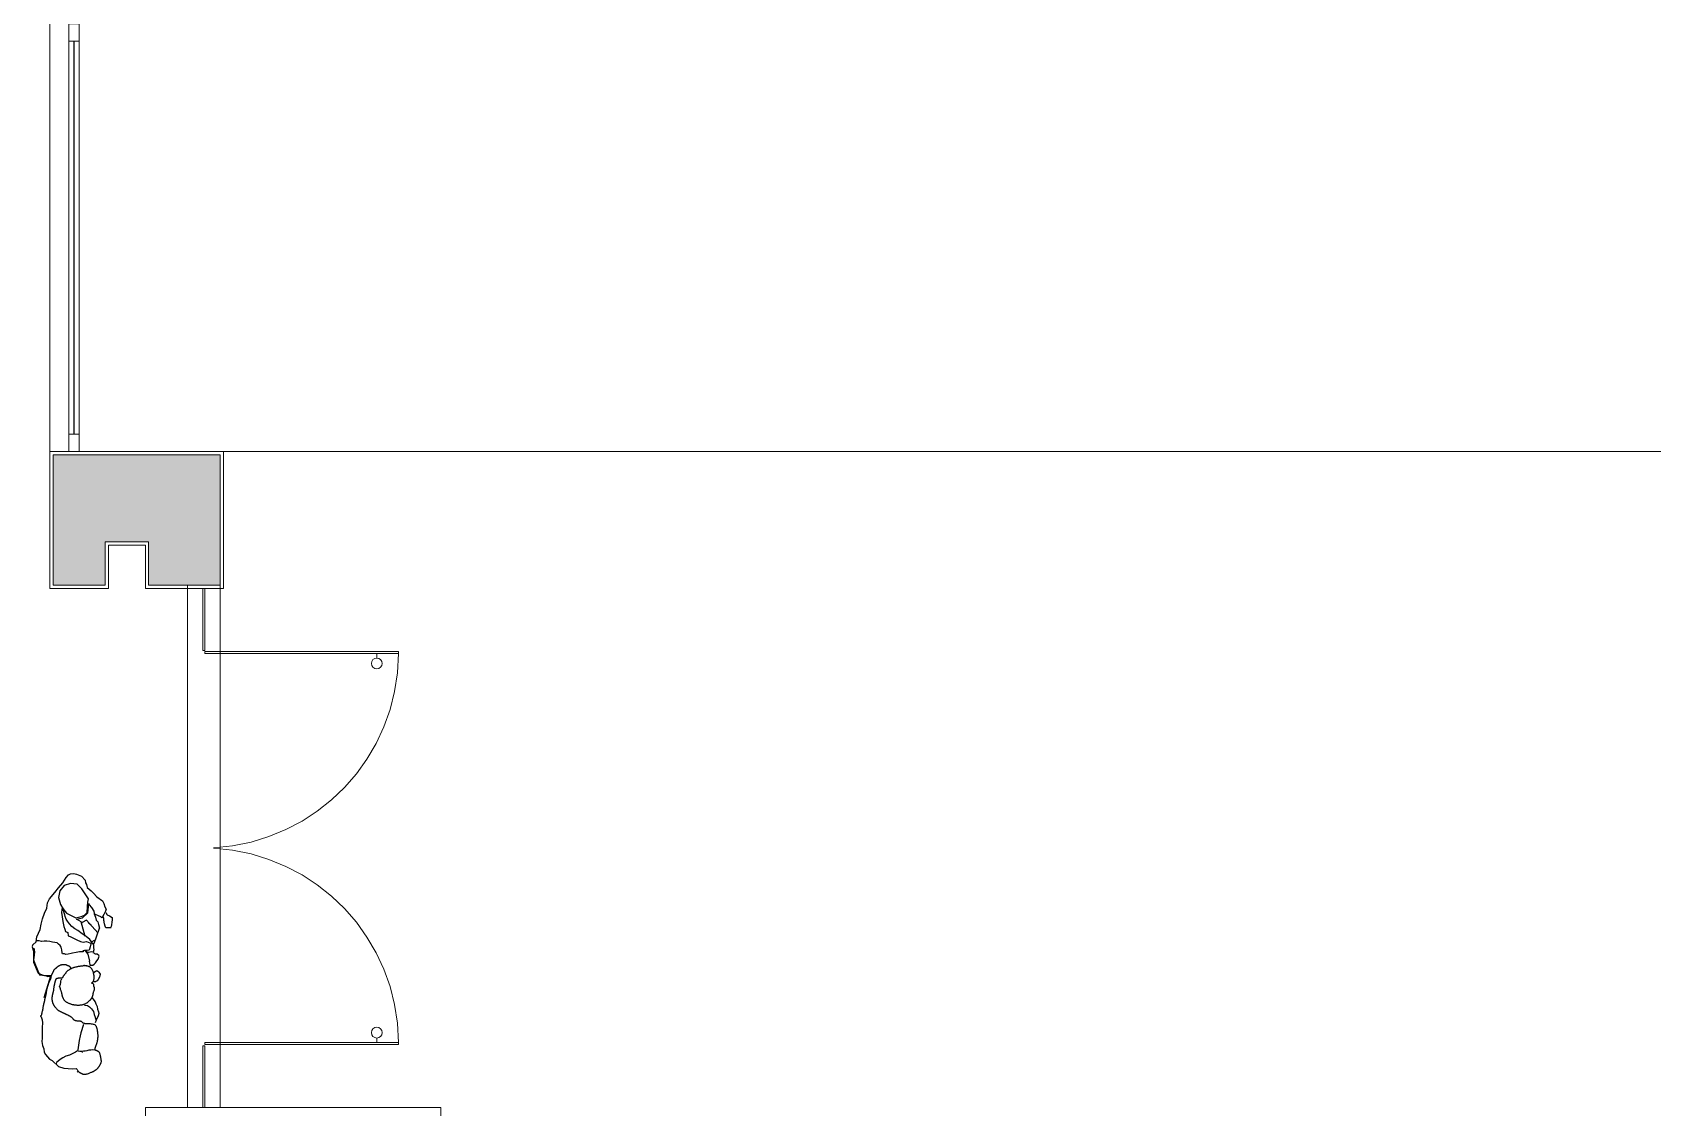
# Model space of a CAD drawing. Header units: inches. Extents: x -35 to 98, y -34 to 46.
# Drawn here: x 76.58 to 84.04, y 2.56 to 7.51 of the extents above; entities that cross this region are included whole.
import ezdxf

# ---------------------------------------------------------------- set-up
doc = ezdxf.new("R2010")
doc.units = ezdxf.units.IN
doc.header["$MEASUREMENT"] = 0
doc.linetypes.add('PE-bloque Oeste-plantas$0$HIDDEN', pattern=[9.525, 6.35, -3.175])
doc.layers.add('Estructura', color=8, linetype='Continuous', lineweight=9)
doc.layers.add('PE-bloque Oeste-plantas$0$PERSONAS', color=9, linetype='Continuous')

# ---------------------------------------------------------------- blocks, each defined once
blk = doc.blocks.new('PE-bloque Oeste-plantas$0$PP2')
at = {"layer": 'PE-bloque Oeste-plantas$0$PERSONAS'}
for p, q in [((-0.2137, 0.8048), (-0.1982, 0.8256)), ((-0.1982, 0.8256), (-0.1771, 0.8494)), ((-0.1771, 0.8494), (-0.1628, 0.8744)), ((-0.1628, 0.8744), (-0.1509, 0.8861)), ((-0.1509, 0.8861), (-0.1415, 0.8903)), ((-0.1415, 0.8903), (-0.1262, 0.8927)), ((-0.1262, 0.8927), (-0.1143, 0.8886)), ((-0.1143, 0.8886), (-0.0995, 0.8829)), ((-0.0995, 0.8829), (-0.0922, 0.8797)), ((-0.0922, 0.8797), (-0.0754, 0.8621)), ((-0.0754, 0.8621), (-0.0737, 0.8497)), ((-0.0737, 0.8497), (-0.0683, 0.842)), ((-0.0683, 0.842), (-0.0648, 0.8284)), ((-0.0648, 0.8284), (-0.0468, 0.8126)), ((-0.2509, 0.7327), (-0.2477, 0.7566)), ((-0.2477, 0.7566), (-0.2385, 0.7757)), ((-0.2385, 0.7757), (-0.2137, 0.8048)), ((-0.0628, 0.7599), (-0.0598, 0.7749)), ((-0.0628, 0.7387), (-0.0585, 0.7549)), ((-0.0628, 0.7107), (-0.0579, 0.753)), ((-0.0468, 0.8126), (-0.0361, 0.8017)), ((-0.0361, 0.8017), (-0.0203, 0.7843)), ((-0.0203, 0.7843), (0.005, 0.7669)), ((0.005, 0.7669), (0.0106, 0.7541)), ((0.0106, 0.7541), (0.0157, 0.7386)), ((-0.2769, 0.6586), (-0.2704, 0.6839)), ((-0.2704, 0.6839), (-0.2621, 0.7091)), ((-0.2621, 0.7091), (-0.2509, 0.7327)), ((-0.1152, 0.6825), (-0.0873, 0.6875)), ((-0.068, 0.6767), (-0.0884, 0.6666)), ((-0.0873, 0.6875), (-0.0628, 0.7107)), ((-0.0163, 0.6184), (-0.068, 0.6767)), ((-0.0332, 0.7068), (-0.027, 0.6911)), ((-0.0278, 0.7039), (-0.0332, 0.7068)), ((-0.0133, 0.6974), (-0.0278, 0.7039)), ((-0.027, 0.6911), (-0.0235, 0.6776)), ((-0.0235, 0.6776), (-0.017, 0.6697)), ((-0.0023, 0.6926), (-0.0133, 0.6974)), ((0.0019, 0.688), (-0.0023, 0.6926)), ((0.0057, 0.6932), (0.0019, 0.688)), ((0.0107, 0.7041), (0.0057, 0.6932)), ((0.0193, 0.7192), (0.0107, 0.7041)), ((0.0157, 0.7386), (0.0218, 0.7286)), ((0.0218, 0.7286), (0.0193, 0.7192)), ((0.02, 0.7123), (0.0261, 0.7022)), ((0.0261, 0.7022), (0.0379, 0.6973)), ((0.0379, 0.6973), (0.0495, 0.6902)), ((0.0504, 0.6794), (0.0484, 0.6679)), ((0.0495, 0.6902), (0.0504, 0.6794)), ((-0.2998, 0.5782), (-0.2969, 0.6012)), ((-0.2969, 0.6012), (-0.2821, 0.634)), ((-0.2821, 0.634), (-0.2769, 0.6586)), ((-0.0884, 0.6666), (-0.0905, 0.6658)), ((-0.0473, 0.6542), (-0.0593, 0.6642)), ((-0.0338, 0.5704), (-0.0083, 0.6403)), ((-0.017, 0.6697), (-0.0133, 0.6572)), ((-0.0133, 0.6572), (-0.0083, 0.6403)), ((0.0138, 0.6611), (0.0129, 0.6697)), ((0.0418, 0.6416), (0.0302, 0.6414)), ((0.0448, 0.6478), (0.0418, 0.6416)), ((0.0418, 0.6416), (0.0424, 0.641)), ((0.0464, 0.6565), (0.0448, 0.6478)), ((0.0484, 0.6679), (0.0464, 0.6565)), ((-0.3176, 0.5556), (-0.3162, 0.5634)), ((-0.3162, 0.5634), (-0.2998, 0.5782)), ((-0.0363, 0.3722), (-0.0352, 0.3714)), ((-0.0352, 0.3503), (-0.0358, 0.3487)), ((-0.0352, 0.3714), (-0.0343, 0.3704)), ((-0.0346, 0.3518), (-0.0352, 0.3503)), ((-0.0341, 0.3534), (-0.0346, 0.3518)), ((-0.0343, 0.3704), (-0.0337, 0.3693)), ((-0.0336, 0.3551), (-0.0341, 0.3534)), ((-0.0337, 0.3693), (-0.0332, 0.368)), ((-0.0332, 0.3568), (-0.0336, 0.3551)), ((-0.0332, 0.368), (-0.0328, 0.3666)), ((-0.0329, 0.3585), (-0.0332, 0.3568)), ((-0.0327, 0.3602), (-0.0329, 0.3585)), ((-0.0328, 0.3666), (-0.0326, 0.3651)), ((-0.0326, 0.3619), (-0.0327, 0.3602)), ((-0.0326, 0.3651), (-0.0325, 0.3635)), ((-0.0325, 0.3635), (-0.0326, 0.3619))]:
    blk.add_line(p, q, dxfattribs=at)
for points in [[(-0.0598, 0.7749), (-0.0897, 0.8216), (-0.1109, 0.843), (-0.1421, 0.8461), (-0.1709, 0.8374), (-0.1909, 0.8129), (-0.1971, 0.7812), (-0.1877, 0.7493), (-0.1778, 0.7312), (-0.1599, 0.7092), (-0.1447, 0.7018), (-0.1178, 0.6887), (-0.0935, 0.6937), (-0.0772, 0.6999), (-0.066, 0.7125), (-0.0628, 0.763)], [(-0.0319, 0.7077), (-0.0339, 0.7187), (-0.0439, 0.7354), (-0.0543, 0.7479), (-0.0583, 0.7537)], [(-0.1785, 0.7365), (-0.1823, 0.7265), (-0.1839, 0.711), (-0.1809, 0.6948), (-0.1794, 0.6807), (-0.1756, 0.6643), (-0.1724, 0.6489), (-0.1687, 0.6364), (-0.1657, 0.6252), (-0.1546, 0.6213), (-0.1526, 0.6052), (-0.1434, 0.6016), (-0.1288, 0.5939), (-0.1135, 0.5865), (-0.0959, 0.5794), (-0.0839, 0.5762), (-0.0686, 0.5785), (-0.053, 0.5727), (-0.0464, 0.5706), (-0.048, 0.5678), (-0.0512, 0.5546), (-0.0541, 0.5445), (-0.0569, 0.5399), (-0.0652, 0.5375), (-0.0778, 0.5377), (-0.085, 0.5362), (-0.0822, 0.5346), (-0.0846, 0.5322), (-0.1015, 0.5321), (-0.1167, 0.5289), (-0.133, 0.5259), (-0.1392, 0.5241), (-0.1526, 0.5215), (-0.164, 0.5187), (-0.1702, 0.5218), (-0.1791, 0.5222), (-0.181, 0.5276), (-0.1826, 0.5405), (-0.1855, 0.5529), (-0.19, 0.5607), (-0.1968, 0.5667), (-0.2036, 0.5729), (-0.215, 0.5749), (-0.2247, 0.5755), (-0.2377, 0.5798), (-0.2512, 0.5813), (-0.264, 0.5805), (-0.2761, 0.5787), (-0.2866, 0.5817), (-0.2874, 0.5818), (-0.3022, 0.5825)], [(-0.0383, 0.5672), (-0.0532, 0.5876), (-0.0702, 0.6024), (-0.0889, 0.6144), (-0.1079, 0.6296), (-0.1229, 0.6381), (-0.1361, 0.6475), (-0.1468, 0.6601), (-0.1553, 0.6725), (-0.1616, 0.6815), (-0.1662, 0.695), (-0.169, 0.7014), (-0.1688, 0.7025), (-0.1724, 0.7157), (-0.1738, 0.7238), (-0.1747, 0.7299)], [(-0.116, 0.6833), (-0.0947, 0.6705), (-0.0758, 0.6042)], [(0.0302, 0.6403), (0.0301, 0.6425), (0.0281, 0.642), (0.0203, 0.6423), (0.0168, 0.6499), (0.0138, 0.6611), (0.0131, 0.6683), (0.0127, 0.6712), (0.0117, 0.6764), (0.0113, 0.6852), (0.0077, 0.6937)], [(-0.2635, 0.3219), (-0.2326, 0.4204), (-0.2663, 0.4232), (-0.2889, 0.4316), (-0.3114, 0.4824), (-0.3114, 0.5329), (-0.317, 0.5527)], [(-0.311, 0.5487), (-0.3081, 0.5313), (-0.31, 0.5159), (-0.3118, 0.4946), (-0.3069, 0.478), (-0.2855, 0.4261), (-0.2713, 0.4236), (-0.2549, 0.4207), (-0.2467, 0.4182), (-0.2312, 0.4213)], [(-0.0379, 0.5691), (-0.0365, 0.5658), (-0.0361, 0.5511), (-0.035, 0.5411), (-0.0377, 0.5306), (-0.0434, 0.5316), (-0.0598, 0.5278), (-0.0671, 0.5311), (-0.0724, 0.5348), (-0.063, 0.5213), (-0.055, 0.4885), (-0.0562, 0.4878), (-0.0543, 0.4816), (-0.0539, 0.4725), (-0.0536, 0.4697), (-0.0397, 0.47), (-0.0338, 0.4749), (-0.0267, 0.4815), (-0.0206, 0.4894), (-0.0151, 0.4982), (-0.0108, 0.5113), (-0.012, 0.5154), (-0.019, 0.5206), (-0.0268, 0.5208), (-0.0304, 0.5226), (-0.0328, 0.525), (-0.0376, 0.5267)], [(-0.0428, 0.5798), (-0.0311, 0.5856)], [(-0.2812, 0.2369), (-0.2809, 0.2365), (-0.2803, 0.2357), (-0.2797, 0.235), (-0.2793, 0.2344), (-0.2789, 0.2341), (-0.2784, 0.2341), (-0.2779, 0.2346), (-0.2774, 0.2357), (-0.2767, 0.2374), (-0.2759, 0.2399), (-0.2749, 0.2431), (-0.274, 0.2467), (-0.2729, 0.2507), (-0.2719, 0.2548), (-0.2709, 0.259), (-0.27, 0.263), (-0.2693, 0.2668), (-0.2686, 0.2703), (-0.2681, 0.2733), (-0.2677, 0.276), (-0.2674, 0.2785), (-0.2671, 0.2807), (-0.2668, 0.2827), (-0.2665, 0.2846), (-0.2661, 0.2864), (-0.2657, 0.2882), (-0.2653, 0.2899), (-0.2648, 0.2916), (-0.2643, 0.2933), (-0.2638, 0.2949), (-0.2633, 0.2966), (-0.2628, 0.2982), (-0.2623, 0.2999), (-0.2619, 0.3016), (-0.2616, 0.3032), (-0.2613, 0.3049), (-0.261, 0.3067), (-0.2607, 0.3084), (-0.2604, 0.3101), (-0.26, 0.3119), (-0.2597, 0.3137), (-0.2593, 0.3155), (-0.2588, 0.3173), (-0.2583, 0.3192), (-0.2578, 0.3211), (-0.2573, 0.3231), (-0.2568, 0.3252), (-0.2562, 0.3273), (-0.2557, 0.3296), (-0.2552, 0.3319), (-0.2547, 0.3343), (-0.2542, 0.3368), (-0.2537, 0.3392), (-0.2533, 0.3416), (-0.2529, 0.3439), (-0.2526, 0.3461), (-0.2523, 0.3481), (-0.252, 0.3499), (-0.2518, 0.3516), (-0.2516, 0.3531), (-0.2514, 0.3547), (-0.2512, 0.3562), (-0.2509, 0.3577), (-0.2505, 0.3594), (-0.25, 0.3612), (-0.2495, 0.3631), (-0.2488, 0.3652), (-0.2481, 0.3674), (-0.2474, 0.3697), (-0.2467, 0.3719), (-0.246, 0.3741), (-0.2453, 0.3761), (-0.2448, 0.378), (-0.2443, 0.3797), (-0.2439, 0.3813), (-0.2436, 0.3827), (-0.2432, 0.3841), (-0.2429, 0.3855), (-0.2424, 0.3869), (-0.2419, 0.3885), (-0.2412, 0.3902), (-0.2404, 0.392), (-0.2394, 0.3941), (-0.2384, 0.3962), (-0.2373, 0.3984), (-0.2362, 0.4005), (-0.2352, 0.4027), (-0.2342, 0.4047), (-0.2334, 0.4066), (-0.2327, 0.4083), (-0.2322, 0.4098), (-0.2319, 0.4111), (-0.2316, 0.4124), (-0.2314, 0.4135), (-0.2313, 0.4145), (-0.2312, 0.4155), (-0.2311, 0.4165), (-0.231, 0.4175), (-0.2308, 0.4185), (-0.2306, 0.4194), (-0.2304, 0.4204), (-0.2302, 0.4215), (-0.2298, 0.4225), (-0.2294, 0.4236), (-0.2289, 0.4248), (-0.2284, 0.426), (-0.2277, 0.4273), (-0.227, 0.4286), (-0.2263, 0.43), (-0.2255, 0.4314), (-0.2247, 0.4329), (-0.2239, 0.4344), (-0.2231, 0.436), (-0.2224, 0.4376), (-0.2216, 0.4392), (-0.2209, 0.4408), (-0.2202, 0.4424), (-0.2196, 0.4439), (-0.2189, 0.4453), (-0.2183, 0.4467), (-0.2177, 0.4479), (-0.217, 0.4489), (-0.2164, 0.4498), (-0.2158, 0.4506), (-0.2151, 0.4514), (-0.2144, 0.4521), (-0.2137, 0.4528), (-0.2128, 0.4536), (-0.2119, 0.4543), (-0.2109, 0.4552), (-0.2098, 0.4561), (-0.2087, 0.4571), (-0.2074, 0.4581), (-0.2061, 0.4592), (-0.2047, 0.4603), (-0.2032, 0.4614), (-0.2017, 0.4626), (-0.2001, 0.4637), (-0.1985, 0.4649), (-0.1969, 0.466), (-0.1952, 0.467), (-0.1936, 0.468), (-0.192, 0.469), (-0.1905, 0.4698), (-0.1891, 0.4705), (-0.1877, 0.4711), (-0.1864, 0.4716), (-0.1852, 0.472), (-0.184, 0.4724), (-0.1828, 0.4726), (-0.1816, 0.4729), (-0.1804, 0.4731), (-0.1791, 0.4732), (-0.1777, 0.4734), (-0.1763, 0.4736), (-0.1748, 0.4738), (-0.1733, 0.4739), (-0.1718, 0.474), (-0.1704, 0.474), (-0.1689, 0.4739), (-0.1675, 0.4738), (-0.1662, 0.4736), (-0.165, 0.4733), (-0.1638, 0.473), (-0.1627, 0.4726), (-0.1617, 0.4722), (-0.1607, 0.4717), (-0.1597, 0.4713), (-0.1588, 0.4709), (-0.1579, 0.4705), (-0.157, 0.4701), (-0.1562, 0.4698), (-0.1553, 0.4694), (-0.1545, 0.4691), (-0.1537, 0.4688), (-0.1529, 0.4685), (-0.1521, 0.4681), (-0.1513, 0.4678), (-0.1505, 0.4674), (-0.1497, 0.467), (-0.1489, 0.4665), (-0.148, 0.4659), (-0.1472, 0.4652), (-0.1463, 0.4643), (-0.1455, 0.4633), (-0.1446, 0.4621), (-0.1437, 0.4608), (-0.1428, 0.4594), (-0.142, 0.4581), (-0.1412, 0.4567), (-0.1404, 0.4554), (-0.1397, 0.4543), (-0.139, 0.4533)], [(-0.0656, 0.4662), (-0.0675, 0.4663), (-0.0694, 0.4664), (-0.0714, 0.4665), (-0.0735, 0.4665), (-0.0756, 0.4666), (-0.0777, 0.4666), (-0.0798, 0.4666), (-0.0819, 0.4665), (-0.0841, 0.4664), (-0.0863, 0.4663), (-0.0887, 0.4661), (-0.0912, 0.4659), (-0.0938, 0.4656), (-0.0967, 0.4652), (-0.0997, 0.4648), (-0.1029, 0.4643), (-0.1063, 0.4637), (-0.1097, 0.4631), (-0.1131, 0.4624), (-0.1166, 0.4617), (-0.1199, 0.4609), (-0.1232, 0.46), (-0.1263, 0.459), (-0.1292, 0.458), (-0.132, 0.457), (-0.1347, 0.4559), (-0.1373, 0.4548), (-0.1397, 0.4536), (-0.1421, 0.4524), (-0.1443, 0.4512), (-0.1464, 0.45), (-0.1485, 0.4488), (-0.1504, 0.4475), (-0.1523, 0.4462), (-0.1541, 0.4449), (-0.1558, 0.4435), (-0.1574, 0.4421), (-0.1589, 0.4406), (-0.1604, 0.4391), (-0.1618, 0.4375), (-0.1631, 0.4358), (-0.1644, 0.4341), (-0.1657, 0.4324), (-0.1669, 0.4307), (-0.1681, 0.429), (-0.1694, 0.4272), (-0.1706, 0.4255), (-0.1719, 0.4238), (-0.1731, 0.4221), (-0.1742, 0.4204), (-0.1753, 0.4189), (-0.1763, 0.4174), (-0.1772, 0.416), (-0.178, 0.4148), (-0.1786, 0.4137), (-0.1792, 0.4127), (-0.1797, 0.4119), (-0.1803, 0.4112), (-0.1811, 0.4106), (-0.1812, 0.4105)], [(-0.045, 0.3878), (-0.0429, 0.3899), (-0.0405, 0.3926), (-0.0384, 0.3954), (-0.0367, 0.3982), (-0.0353, 0.401), (-0.0343, 0.4041), (-0.0335, 0.4073), (-0.0332, 0.4107), (-0.033, 0.4143), (-0.0332, 0.418), (-0.0335, 0.4218), (-0.0341, 0.4255), (-0.0348, 0.4291), (-0.0356, 0.4327), (-0.0365, 0.436), (-0.0374, 0.439), (-0.0384, 0.4418), (-0.0394, 0.4444), (-0.0405, 0.4468), (-0.0417, 0.449), (-0.0429, 0.451), (-0.0442, 0.4529), (-0.0455, 0.4547), (-0.0469, 0.4563), (-0.0484, 0.4579), (-0.05, 0.4593), (-0.0517, 0.4607), (-0.0536, 0.4619), (-0.0555, 0.463), (-0.0577, 0.4639), (-0.0599, 0.4648), (-0.0624, 0.4655), (-0.065, 0.4661), (-0.0676, 0.4666), (-0.0703, 0.467), (-0.073, 0.4674), (-0.0757, 0.4677), (-0.0782, 0.4679), (-0.0806, 0.4681)], [(-0.1812, 0.4105), (-0.182, 0.4102), (-0.1832, 0.4099), (-0.1847, 0.4097), (-0.1865, 0.4096), (-0.1887, 0.4096), (-0.1911, 0.4096), (-0.1936, 0.4096), (-0.1962, 0.4096), (-0.1987, 0.4096), (-0.2011, 0.4094), (-0.2032, 0.409), (-0.2051, 0.4085), (-0.2066, 0.4078), (-0.2079, 0.4069), (-0.209, 0.4058), (-0.2099, 0.4046), (-0.2106, 0.4033), (-0.2113, 0.4018), (-0.2119, 0.4001), (-0.2124, 0.3984), (-0.2129, 0.3966), (-0.2133, 0.3947), (-0.2138, 0.3928), (-0.2142, 0.3908), (-0.2146, 0.3889), (-0.2151, 0.3871), (-0.2155, 0.3852), (-0.2159, 0.3835), (-0.2164, 0.3819), (-0.2168, 0.3803), (-0.2173, 0.3787), (-0.2177, 0.3772), (-0.2181, 0.3756), (-0.2184, 0.374), (-0.2187, 0.3724), (-0.219, 0.3707), (-0.2192, 0.3689), (-0.2194, 0.3671), (-0.2196, 0.3653), (-0.2198, 0.3635), (-0.2199, 0.3617), (-0.2201, 0.3599), (-0.2203, 0.3582), (-0.2205, 0.3566), (-0.2207, 0.355), (-0.2209, 0.3534), (-0.2212, 0.3518), (-0.2214, 0.3502), (-0.2218, 0.3486), (-0.2221, 0.347), (-0.2225, 0.3453), (-0.223, 0.3436), (-0.2235, 0.3418), (-0.224, 0.3399), (-0.2245, 0.338), (-0.225, 0.3361), (-0.2255, 0.3342), (-0.2259, 0.3323), (-0.2263, 0.3304), (-0.2267, 0.3285), (-0.227, 0.3266), (-0.2273, 0.3248), (-0.2275, 0.323), (-0.2276, 0.3212), (-0.2277, 0.3195), (-0.2278, 0.3177), (-0.2278, 0.3161), (-0.2277, 0.3144), (-0.2276, 0.3128), (-0.2275, 0.3111), (-0.2273, 0.3095), (-0.2271, 0.3079), (-0.2268, 0.3062), (-0.2264, 0.3045), (-0.226, 0.3028), (-0.2255, 0.3011), (-0.225, 0.2993), (-0.2245, 0.2974), (-0.2239, 0.2956), (-0.2232, 0.2938), (-0.2225, 0.2921), (-0.2218, 0.2903), (-0.221, 0.2887), (-0.2201, 0.2871), (-0.2192, 0.2856), (-0.2183, 0.2841), (-0.2173, 0.2826), (-0.2162, 0.2812), (-0.2151, 0.2797), (-0.2139, 0.2782), (-0.2126, 0.2767), (-0.2112, 0.275), (-0.2098, 0.2734), (-0.2083, 0.2717), (-0.2067, 0.27), (-0.205, 0.2683), (-0.2032, 0.2666), (-0.2013, 0.265), (-0.1994, 0.2634), (-0.1973, 0.2619), (-0.1952, 0.2606), (-0.193, 0.2592), (-0.1908, 0.258), (-0.1886, 0.2569), (-0.1864, 0.2558), (-0.1843, 0.2548), (-0.1823, 0.2538), (-0.1803, 0.2529), (-0.1785, 0.2521), (-0.1767, 0.2513), (-0.1749, 0.2505), (-0.1732, 0.2498), (-0.1716, 0.249), (-0.17, 0.2483), (-0.1683, 0.2475), (-0.1667, 0.2467), (-0.165, 0.2459), (-0.1634, 0.2451), (-0.1617, 0.2442), (-0.16, 0.2434), (-0.1583, 0.2425), (-0.1566, 0.2416), (-0.1549, 0.2408), (-0.1531, 0.2399), (-0.1513, 0.2391), (-0.1496, 0.2382), (-0.1478, 0.2373), (-0.1461, 0.2363), (-0.1444, 0.2353), (-0.1427, 0.2342), (-0.141, 0.2329), (-0.1394, 0.2316), (-0.1379, 0.2302), (-0.1364, 0.2288), (-0.1349, 0.2273), (-0.1335, 0.2258), (-0.1321, 0.2243), (-0.1307, 0.2229), (-0.1294, 0.2215), (-0.1281, 0.2203), (-0.1268, 0.2192), (-0.1255, 0.2182), (-0.1241, 0.2173), (-0.1226, 0.2165), (-0.1211, 0.2159), (-0.1194, 0.2153), (-0.1176, 0.2149), (-0.1156, 0.2147), (-0.1135, 0.2145), (-0.1113, 0.2144), (-0.109, 0.2143), (-0.1068, 0.2143), (-0.1046, 0.2142), (-0.1026, 0.2141), (-0.1006, 0.2139), (-0.0988, 0.2137), (-0.0972, 0.2133), (-0.0958, 0.2129), (-0.0944, 0.2124), (-0.0932, 0.2118), (-0.0921, 0.2111), (-0.091, 0.2103), (-0.0899, 0.2094), (-0.0889, 0.2084), (-0.0878, 0.2074), (-0.0866, 0.2064), (-0.0851, 0.2054), (-0.0833, 0.2045), (-0.0811, 0.2037), (-0.0784, 0.2029), (-0.075, 0.2024), (-0.071, 0.202), (-0.0665, 0.2018), (-0.0616, 0.2016), (-0.0566, 0.2014), (-0.0515, 0.2012), (-0.0466, 0.2008), (-0.042, 0.2002), (-0.0379, 0.1993), (-0.0344, 0.1981), (-0.0315, 0.1966), (-0.0291, 0.1949), (-0.0272, 0.1929), (-0.0257, 0.1909), (-0.0245, 0.1888), (-0.0235, 0.1866), (-0.0227, 0.1845), (-0.022, 0.1824), (-0.0214, 0.1804), (-0.0209, 0.1785), (-0.0205, 0.1765), (-0.0201, 0.1746), (-0.0197, 0.1727), (-0.0194, 0.1707), (-0.019, 0.1687), (-0.0187, 0.1667), (-0.0184, 0.1646), (-0.0181, 0.1624), (-0.0178, 0.1602), (-0.0175, 0.158), (-0.0173, 0.1557), (-0.0171, 0.1533), (-0.0169, 0.151), (-0.0168, 0.1486), (-0.0168, 0.1463), (-0.0168, 0.1439), (-0.0168, 0.1416), (-0.0169, 0.1394), (-0.0169, 0.1373), (-0.0171, 0.1352), (-0.0172, 0.1334), (-0.0174, 0.1316), (-0.0175, 0.13), (-0.0177, 0.1285), (-0.0179, 0.127), (-0.0182, 0.1256), (-0.0184, 0.1242), (-0.0187, 0.1228), (-0.019, 0.1214), (-0.0193, 0.1198), (-0.0197, 0.1182), (-0.0201, 0.1166), (-0.0205, 0.1148), (-0.021, 0.113), (-0.0215, 0.1111), (-0.0221, 0.1092), (-0.0227, 0.1072), (-0.0234, 0.1051), (-0.0241, 0.103), (-0.0249, 0.1009), (-0.0257, 0.0988), (-0.0264, 0.0967), (-0.0272, 0.0947), (-0.0279, 0.0928), (-0.0285, 0.091), (-0.0291, 0.0893), (-0.0296, 0.0878), (-0.03, 0.0864), (-0.0302, 0.0851), (-0.0303, 0.084), (-0.0302, 0.083), (-0.0299, 0.0821), (-0.0294, 0.0813), (-0.0286, 0.0806), (-0.0276, 0.08), (-0.0264, 0.0795), (-0.0251, 0.0789), (-0.0237, 0.0784), (-0.0222, 0.0778), (-0.0206, 0.0772), (-0.0191, 0.0765), (-0.0176, 0.0757), (-0.0161, 0.0747), (-0.0147, 0.0737), (-0.0133, 0.0725), (-0.0121, 0.0712), (-0.0109, 0.0697), (-0.0099, 0.0681), (-0.009, 0.0664), (-0.0082, 0.0645), (-0.0075, 0.0625), (-0.0069, 0.0604), (-0.0064, 0.0583), (-0.006, 0.0561), (-0.0056, 0.0538), (-0.0052, 0.0516), (-0.0048, 0.0494), (-0.0044, 0.0472), (-0.0039, 0.045), (-0.0035, 0.0429), (-0.0031, 0.0408), (-0.0027, 0.0388), (-0.0024, 0.0369), (-0.0021, 0.035), (-0.0018, 0.0331), (-0.0017, 0.0313), (-0.0015, 0.0295), (-0.0015, 0.0278), (-0.0016, 0.0261), (-0.0017, 0.0244), (-0.002, 0.0228), (-0.0023, 0.0211), (-0.0028, 0.0194), (-0.0034, 0.0177), (-0.0041, 0.016), (-0.005, 0.0142), (-0.0059, 0.0125), (-0.0068, 0.0107), (-0.0079, 0.009), (-0.0089, 0.0072), (-0.01, 0.0054), (-0.0111, 0.0037), (-0.0123, 0.0019), (-0.0134, 0.0002), (-0.0146, -0.0015), (-0.0158, -0.0031), (-0.017, -0.0047), (-0.0183, -0.0062), (-0.0196, -0.0076), (-0.021, -0.0089), (-0.0224, -0.0102), (-0.0239, -0.0113), (-0.0254, -0.0124), (-0.0269, -0.0134), (-0.0284, -0.0144), (-0.03, -0.0154), (-0.0316, -0.0163), (-0.0332, -0.0173), (-0.0348, -0.0182), (-0.0366, -0.0192), (-0.0384, -0.0202), (-0.0405, -0.0212), (-0.0427, -0.0223), (-0.0452, -0.0235), (-0.048, -0.0247), (-0.0511, -0.026), (-0.0544, -0.0273), (-0.0578, -0.0286), (-0.0613, -0.0299), (-0.0647, -0.031), (-0.0681, -0.032), (-0.0712, -0.0329), (-0.0739, -0.0335), (-0.0763, -0.0338), (-0.0784, -0.0339), (-0.0802, -0.0337), (-0.0817, -0.0334), (-0.0831, -0.033), (-0.0844, -0.0324), (-0.0856, -0.0318), (-0.0869, -0.0312), (-0.0882, -0.0305), (-0.0896, -0.0299), (-0.091, -0.0292), (-0.0924, -0.0285), (-0.0939, -0.0279), (-0.0952, -0.0272), (-0.0966, -0.0265), (-0.0978, -0.0257), (-0.099, -0.0249), (-0.1001, -0.0242), (-0.1011, -0.0234), (-0.1021, -0.0227), (-0.1031, -0.0221), (-0.104, -0.0215), (-0.1049, -0.0211), (-0.1058, -0.0209), (-0.1068, -0.0208), (-0.1078, -0.0209), (-0.1088, -0.0211), (-0.1099, -0.0213), (-0.111, -0.0217), (-0.1114, -0.0219)], [(-0.1922, 0.3703), (-0.1882, 0.3822), (-0.1874, 0.3911), (-0.1864, 0.3968), (-0.1846, 0.4024), (-0.182, 0.4059)], [(-0.045, 0.3878), (-0.0446, 0.3878), (-0.0428, 0.3874), (-0.0412, 0.3869), (-0.0399, 0.3862), (-0.0388, 0.3854), (-0.038, 0.3844), (-0.0373, 0.3833), (-0.0368, 0.382), (-0.0365, 0.3806), (-0.0363, 0.3791), (-0.0362, 0.3775), (-0.0362, 0.3759), (-0.0364, 0.3742), (-0.0366, 0.3725), (-0.0366, 0.3724)], [(-0.0367, 0.4368), (-0.0214, 0.4451), (-0.016, 0.4422), (-0.011, 0.4374), (-0.0058, 0.4286), (-0.0089, 0.4154), (-0.0148, 0.4046), (-0.0198, 0.3988), (-0.0255, 0.3947), (-0.0267, 0.393), (-0.0396, 0.3937)], [(-0.1929, 0.3713), (-0.1915, 0.3672), (-0.1902, 0.3635), (-0.189, 0.3602), (-0.1879, 0.3571), (-0.187, 0.3543), (-0.1861, 0.3516), (-0.1853, 0.3492), (-0.1846, 0.3468), (-0.184, 0.3445), (-0.1835, 0.3423), (-0.183, 0.3402), (-0.1826, 0.3382), (-0.1822, 0.3362), (-0.1819, 0.3343), (-0.1815, 0.3325), (-0.1811, 0.3307), (-0.1807, 0.329), (-0.1803, 0.3274), (-0.1798, 0.3258), (-0.1793, 0.3242), (-0.1787, 0.3227), (-0.1781, 0.3211), (-0.1773, 0.3195), (-0.1765, 0.3178), (-0.1756, 0.3161), (-0.1746, 0.3144), (-0.1735, 0.3126), (-0.1723, 0.3108), (-0.171, 0.3091), (-0.1696, 0.3074), (-0.168, 0.3058), (-0.1664, 0.3043), (-0.1646, 0.3028), (-0.1627, 0.3015), (-0.1608, 0.3003), (-0.1587, 0.2991), (-0.1565, 0.298), (-0.1543, 0.297), (-0.152, 0.296), (-0.1496, 0.295), (-0.1472, 0.294), (-0.1447, 0.293), (-0.1422, 0.2921), (-0.1396, 0.2912), (-0.137, 0.2904), (-0.1344, 0.2896), (-0.1317, 0.289), (-0.1291, 0.2884), (-0.1264, 0.2879), (-0.1237, 0.2875), (-0.1211, 0.2872), (-0.1184, 0.287), (-0.1157, 0.2869), (-0.1131, 0.2868), (-0.1105, 0.2867), (-0.1079, 0.2867), (-0.1053, 0.2867), (-0.1028, 0.2867), (-0.1003, 0.2868), (-0.0978, 0.2869), (-0.0953, 0.2871), (-0.0929, 0.2873), (-0.0904, 0.2877), (-0.088, 0.2881), (-0.0856, 0.2886), (-0.0832, 0.2893), (-0.0808, 0.29), (-0.0785, 0.2908), (-0.0762, 0.2917), (-0.074, 0.2927), (-0.0718, 0.2938), (-0.0697, 0.2949), (-0.0677, 0.2961), (-0.0658, 0.2974), (-0.0639, 0.2987), (-0.0622, 0.3), (-0.0605, 0.3014), (-0.0588, 0.3027), (-0.0572, 0.3041), (-0.0557, 0.3056), (-0.0543, 0.307), (-0.0529, 0.3084), (-0.0516, 0.3098), (-0.0503, 0.3112), (-0.0491, 0.3127), (-0.0479, 0.3141), (-0.0469, 0.3156), (-0.0458, 0.3171), (-0.0448, 0.3187), (-0.0439, 0.3203), (-0.043, 0.3219), (-0.0422, 0.3236), (-0.0415, 0.3252), (-0.0408, 0.3269), (-0.0401, 0.3287), (-0.0395, 0.3304), (-0.039, 0.3322), (-0.0385, 0.3339), (-0.0381, 0.3357), (-0.0378, 0.3375), (-0.0374, 0.3392), (-0.0371, 0.341), (-0.0369, 0.3428), (-0.0367, 0.3446), (-0.0365, 0.3463), (-0.0365, 0.3473)], [(-0.0436, 0.3209), (-0.029, 0.3021), (-0.025, 0.2915), (-0.0192, 0.2796), (-0.0174, 0.2674), (-0.0129, 0.2548), (-0.0111, 0.2475), (-0.0142, 0.2363), (-0.0243, 0.2175)], [(-0.2766, 0.2316), (-0.2721, 0.219), (-0.2707, 0.205), (-0.2725, 0.1836), (-0.2722, 0.1631), (-0.2733, 0.1456), (-0.2733, 0.1346), (-0.2741, 0.119), (-0.2715, 0.1), (-0.2652, 0.0851), (-0.2633, 0.0691), (-0.2573, 0.0582), (-0.2482, 0.0476), (-0.2392, 0.0381), (-0.2263, 0.0319), (-0.1969, 0.0042), (-0.1736, -0.0038), (-0.1523, -0.0056), (-0.1319, -0.0064), (-0.1168, -0.0052), (-0.1118, -0.01), (-0.1074, -0.0186)], [(-0.0771, 0.2859), (-0.0636, 0.2846), (-0.0541, 0.2779), (-0.0448, 0.2684), (-0.037, 0.2571), (-0.0335, 0.2436), (-0.0291, 0.2302), (-0.0282, 0.2289), (-0.0251, 0.2196), (-0.0246, 0.2156), (-0.0269, 0.209), (-0.0284, 0.2053)], [(-0.083, 0.1973), (-0.0949, 0.1581), (-0.0981, 0.1449), (-0.1018, 0.1239), (-0.1086, 0.081), (-0.1104, 0.0755), (-0.1193, 0.07), (-0.1322, 0.0636), (-0.1472, 0.0564), (-0.1638, 0.0515), (-0.178, 0.0442), (-0.1895, 0.0352), (-0.1994, 0.0283), (-0.2063, 0.0225), (-0.2075, 0.0159)], [(-0.1076, 0.0758), (-0.0988, 0.0742), (-0.0881, 0.0743), (-0.0819, 0.0763), (-0.0741, 0.0758), (-0.0647, 0.078), (-0.0564, 0.0805), (-0.0478, 0.0801), (-0.0405, 0.0816), (-0.0301, 0.0798)], [(-0.0902, 0.0738), (-0.0881, 0.0684)]]:
    blk.add_lwpolyline(points, dxfattribs=at)

msp = doc.modelspace()

# ---------------------------------------------------------------- hatches: boundary and pattern name
at = {"layer": 'Estructura', "true_color": 0x636466}
msp.add_hatch(color=251, dxfattribs=at).paths.add_polyline_path([(76.6763, 5.5683), (76.6763, 4.9683), (76.9164, 4.9683), (76.9164, 5.1683), (77.1164, 5.1683), (77.1164, 4.9683), (77.4456, 4.9683), (77.4456, 5.5683)])

# ---------------------------------------------------------------- linework, layer by layer
at = {"layer": 'Estructura', "color": 251, "true_color": 0x636466}
for p, q in [((76.7488, 5.6633), (76.7488, 7.4733)), ((76.7715, 5.6633), (76.7715, 7.4733)), ((76.7735, 5.6633), (76.7735, 7.4733)), ((76.7963, 5.6633), (76.7963, 7.4733)), ((77.4456, 5.5683), (76.6763, 5.5683)), ((76.6763, 4.9683), (76.6763, 5.5683)), ((77.4456, 5.5683), (77.4456, 4.9683)), ((77.4606, 5.5833), (90.6479, 5.5833)), ((76.9164, 4.9683), (76.9164, 5.1683)), ((76.9164, 5.1683), (77.1164, 5.1683)), ((77.1164, 5.1683), (77.1164, 4.9683)), ((76.6763, 4.9683), (76.9164, 4.9683)), ((77.1164, 4.9683), (77.4456, 4.9683)), ((77.2956, 2.5633), (77.2956, 4.9683)), ((77.4456, 2.5633), (77.4456, 4.9683)), ((78.1669, 4.6533), (78.1669, 4.633)), ((78.1669, 2.8633), (78.1669, 2.8836))]:
    msp.add_line(p, q, dxfattribs=at)
for points in [[(88.9029, 12.6987), (79.5762, 12.6986), (79.5762, 12.6635), (77.6012, 12.6632), (77.6012, 11.8332), (78.162, 11.833), (78.162, 10.1885), (78.147, 10.1885), (78.147, 8.5633), (77.1306, 8.5633), (77.1306, 7.9633), (76.9314, 7.9633), (76.9314, 8.1633), (76.6613, 8.1633), (76.6613, 7.5533), (76.6613, 4.9533), (76.9314, 4.9533), (76.9314, 5.1533), (77.1014, 5.1533), (77.1014, 4.9533), (77.2956, 4.9533), (77.2956, 2.5633), (77.1014, 2.5633), (77.1014, 2.2333)], [(78.462, 0.7181), (78.462, 0.7181), (78.462, 2.5633), (77.1014, 2.5633), (77.1014, 2.2333), (78.132, 2.2334), (78.132, -1.8197), (77.902, -1.8197), (77.902, -1.6197), (77.632, -1.6197), (77.632, -2.2497), (78.462, -2.2497), (78.462, 0.5383)]]:
    msp.add_lwpolyline(points, dxfattribs=at)
for points in [[(76.7488, 7.4733), (76.7488, 7.5533), (76.7963, 7.5533), (76.7963, 7.4733)], [(76.7488, 5.5833), (76.7488, 5.6633), (76.7963, 5.6633), (76.7963, 5.5833)], [(77.0609, 5.5833), (76.7963, 5.5833), (76.7725, 5.5833), (76.7488, 5.5833), (76.6613, 5.5833), (76.6613, 4.9533), (76.9314, 4.9533), (76.9314, 5.1533), (77.1014, 5.1533), (77.1014, 4.9533), (77.4606, 4.9533), (77.4606, 5.5833)], [(77.3756, 4.9533), (77.3756, 4.6683), (77.3656, 4.6683), (77.3656, 4.9533)], [(77.3756, 4.6633), (77.3756, 4.6533), (78.2669, 4.6533), (78.2669, 4.6633)], [(77.3756, 2.5633), (77.3756, 2.8483), (77.3656, 2.8483), (77.3656, 2.5633)], [(77.3756, 2.8533), (77.3756, 2.8633), (78.2669, 2.8633), (78.2669, 2.8533)]]:
    msp.add_lwpolyline(points, close=True, dxfattribs=at)
for centre in [(78.1669, 4.608), (78.1669, 2.9086)]:
    msp.add_circle(centre, 0.025, dxfattribs=at)
at = {"layer": 'Estructura', "color": 251, "linetype": 'PE-bloque Oeste-plantas$0$HIDDEN', "true_color": 0x636466}
for centre, start, end in [((77.3669, 4.6583), 273.07584, 359.68169), ((77.3669, 2.8583), 0.31831, 86.92416)]:
    msp.add_arc(centre, 0.9, start, end, dxfattribs=at)

# ---------------------------------------------------------------- block references
at = {"layer": 'Estructura', "color": 251, "true_color": 0x636466}
msp.add_blockref('PE-bloque Oeste-plantas$0$PP2', (76.8987, 2.7488), dxfattribs=at)

doc.saveas('drawing.dxf')
